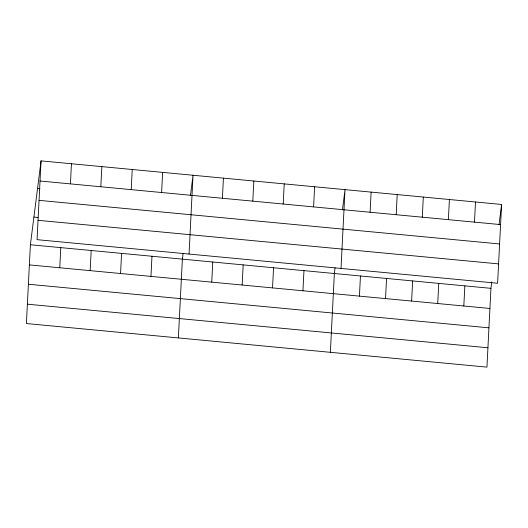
<?xml version="1.0" encoding="UTF-8"?>
<svg xmlns="http://www.w3.org/2000/svg" width="528" height="528" viewBox="0 0 528 528"><rect width="100%" height="100%" fill="white"/><g stroke="black" fill="none" stroke-linecap="round" stroke-linejoin="round"><path stroke-width="0.79" d="M41.052 160.868L37.059 239.666L497.607 283.252L501.6 204.461L41.052 160.868L30.393 244.748L26.4 323.539L486.948 367.132L490.941 288.334L491.766 281.82M59.77 267.762L60.786 247.625M70.429 183.883L71.445 163.746M90.163 270.633L91.186 250.496M100.822 186.76L101.845 166.624M120.562 273.511L121.579 253.374M131.221 189.638L132.238 169.501M150.955 276.388L151.978 256.252M161.614 192.515L162.637 172.379M178.378 337.927L182.371 259.129L183.097 253.433M189.044 254.047L193.03 175.256L190.443 195.604M211.748 282.143L212.771 262.007M222.407 198.271L223.43 178.134M242.147 285.021L243.164 264.884M252.806 201.142L253.823 181.012M272.54 287.899L273.563 267.762M283.199 204.019L284.222 183.883M302.94 290.776L303.956 270.64M313.599 206.897L314.615 186.76M330.363 352.308L334.356 273.517L335.075 267.815M341.022 268.435L345.015 189.638L342.428 209.992M359.429 296.122L360.452 275.986M370.088 212.243L371.111 192.106M385.532 298.591L386.549 278.454M396.191 214.718L397.208 194.581M411.629 301.059L412.645 280.922M422.288 217.186L423.304 197.05M437.725 303.534L438.748 283.397M448.384 219.655L449.407 199.518M463.822 306.002L464.845 285.866M474.481 222.123L475.504 201.986M499.013 224.809L501.6 204.461M40.029 181.005L500.577 224.598M37.534 188.549L39.93 188.773M39.052 200.363L499.6 243.956M33.911 217.067L37.91 217.444M38.042 220.308L498.59 263.894M30.393 244.748L490.941 288.334M29.37 264.884L489.918 308.471M28.393 284.242L488.941 327.829M27.383 304.181L487.931 347.774"/></g></svg>
